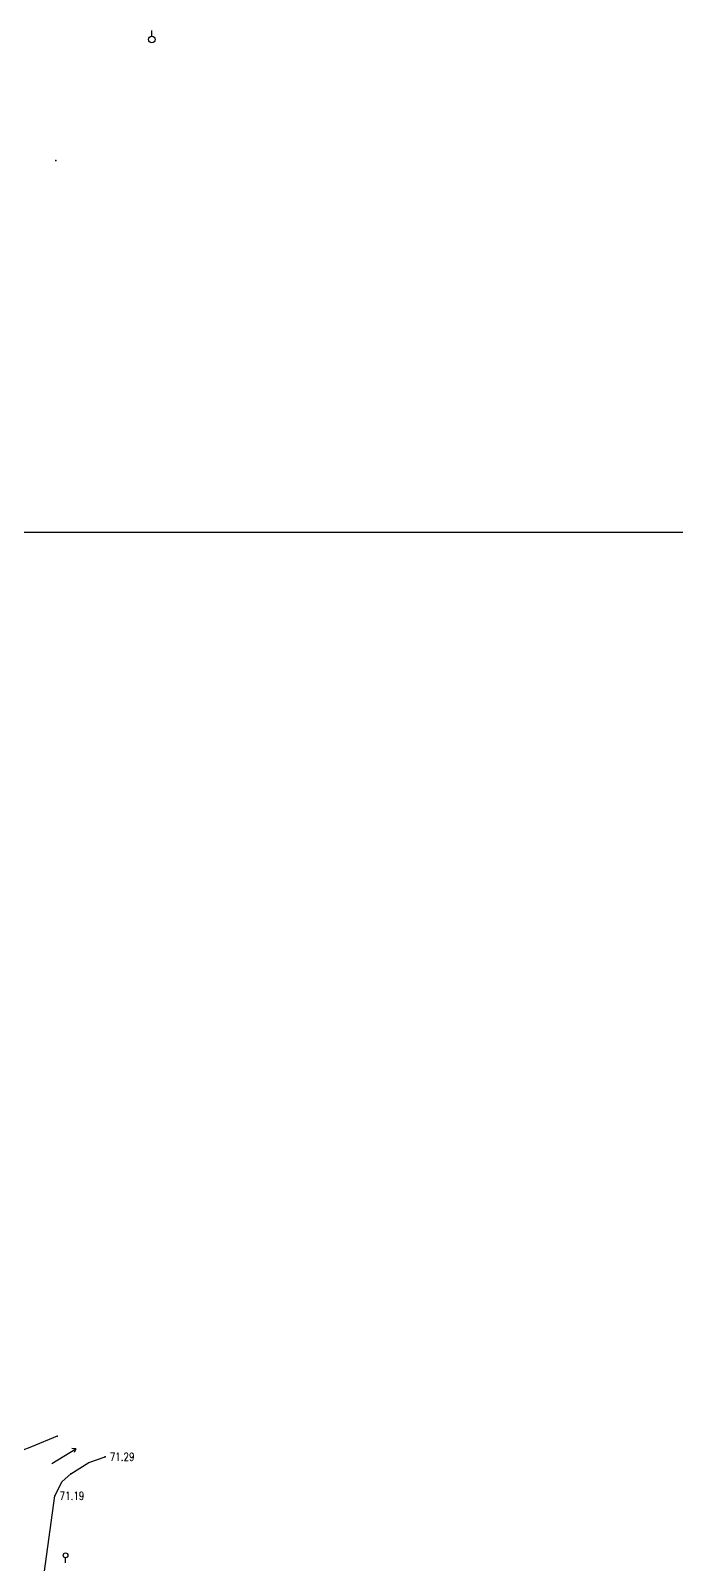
# Model space of a CAD drawing. Extents: x 10519 to 17598, y -625 to 2857.
# Drawn here: x 14159.7 to 14240.4, y 976.7 to 1168.4 of the extents above; entities that cross this region are included whole.
import ezdxf
from ezdxf.enums import TextEntityAlignment as Align

# ---------------------------------------------------------------- set-up
doc = ezdxf.new("R2010")
doc.units = 0
doc.header["$MEASUREMENT"] = 0
doc.layers.get('0').update_dxf_attribs({"linetype": 'CONTINUOUS'})
for name, color, linetype in [('0000原地形', 252, 'CONTINUOUS'), ('GCD', 224, 'CONTINUOUS'), ('TYBZ', 7, 'CONTINUOUS')]:
    doc.layers.add(name, color=color, linetype=linetype)
doc.styles.add('正等线体', font='txt8.shx', dxfattribs={"width": 0.8, "bigfont": 'hz.shx'})
doc.linetypes.add('10421', pattern='A,2,[150,AAA.SHX,S=1,R=0,X=0,Y=1],1e-11', length=2)

# ---------------------------------------------------------------- blocks, each defined once
blk = doc.blocks.new('GC200')
at = {"linetype": 'Continuous', "const_width": 0.2, "flags": 128}
blk.add_lwpolyline([(-0.1, 0, 1), (0.1, 0, 1)], format="xyb", close=True, dxfattribs=at)

msp = doc.modelspace()

# ---------------------------------------------------------------- linework, layer by layer
at = {"layer": '0000原地形'}
for p, q in [((14174.87, 1167.68), (14174.87, 1168.38)), ((14162.38, 989.35), (14165.36, 991.18)), ((14165.36, 991.18), (14164.86, 991.21)), ((14165.36, 991.18), (14165.16, 990.72)), ((14164.09, 976.91), (14164.09, 977.56))]:
    msp.add_line(p, q, dxfattribs=at)
at = {"layer": '0000原地形', "linetype": 'Continuous'}
for p, q in [((14163.02, 992.75), (14159.85, 991.42)), ((14159.85, 991.42), (14157.24, 990.4))]:
    msp.add_line(p, q, dxfattribs=at)
at = {"layer": '0000原地形', "linetype": '10421'}
for p, q in [((14164.76, 988.06, 70.96), (14167.01, 989.44, 70.96)), ((14167.01, 989.44, 70.96), (14169.02, 990.18, 70.96)), ((14162.75, 985.3, 70.96), (14163.65, 987.07, 70.96)), ((14163.65, 987.07, 70.96), (14164.76, 988.06, 70.96)), ((14160.5, 968.95, 70.96), (14162.75, 985.3, 70.96))]:
    msp.add_line(p, q, dxfattribs=at)
at = {"layer": '0000原地形'}
msp.add_circle((14174.87, 1167.28), 0.4, dxfattribs=at)
msp.add_ellipse((14164.09, 977.86), major_axis=(-0.212, 0.212), ratio=1, start_param=3.926991, end_param=10.210176, dxfattribs=at)
at = {"layer": '0000原地形', "linetype": 'Continuous'}
for p in [(14162.87, 1152.16, 70.5), (14163.02, 992.75, 70.5), (14169.02, 990.18, 71.29), (14164.76, 988.06, 71.25), (14162.75, 985.3, 71.19)]:
    msp.add_point(p, dxfattribs=at)
at = {"layer": 'TYBZ'}
msp.add_lwpolyline([(14372.81, 1105.71), (14372.81, 256.71), (13183.81, 256.71), (13183.81, 1105.71)], close=True, dxfattribs=at)

# ---------------------------------------------------------------- block references
at = {"layer": 'GCD', "linetype": 'Continuous'}
ref = msp.add_blockref('GC200', (14169.02, 990.18, 71.29), dxfattribs=dict(at, xscale=0.5, yscale=0.5, zscale=0.5))
ref.add_attrib('height', '71.29', dxfattribs={"linetype": 'Continuous', "height": 1, "style": '正等线体', "width": 0.8}).set_placement((14169.62, 990.18, 71.29), align=Align.MIDDLE_LEFT)
ref = msp.add_blockref('GC200', (14162.75, 985.3, 71.19), dxfattribs=dict(at, xscale=0.5, yscale=0.5, zscale=0.5))
ref.add_attrib('height', '71.19', dxfattribs={"linetype": 'Continuous', "height": 1, "style": '正等线体', "width": 0.8}).set_placement((14163.35, 985.3, 71.19), align=Align.MIDDLE_LEFT)

doc.saveas('drawing.dxf')
